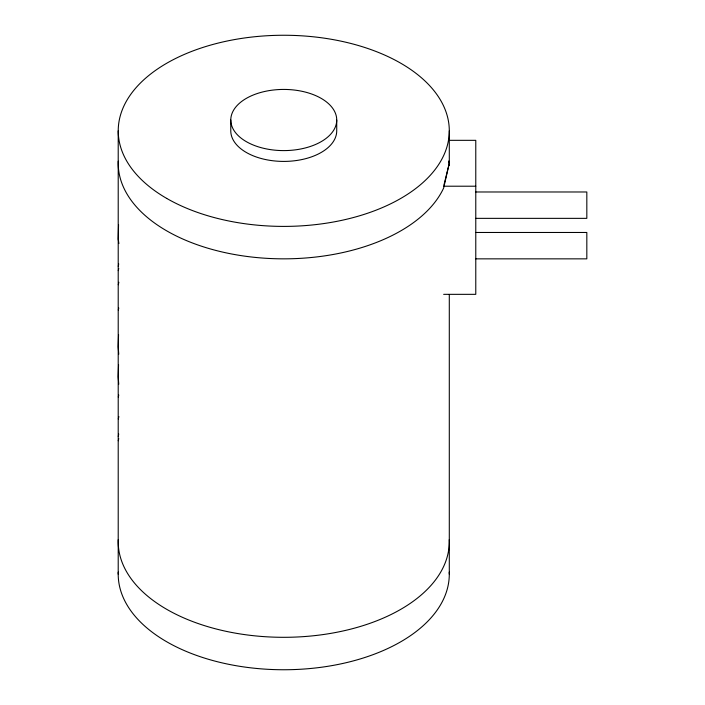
<?xml version="1.0" encoding="UTF-8"?>
<svg xmlns="http://www.w3.org/2000/svg" width="705" height="705" viewBox="0 0 705 705"><rect width="100%" height="100%" fill="white"/><g stroke="black" fill="none" stroke-linecap="round" stroke-linejoin="round"><path stroke-width="1.06" d="M118.555 224.657L118.202 239.127L118.889 243.542M118.555 334.628L118.176 346.816L118.748 354.192M118.555 364.661L118.176 376.84L118.748 384.216M118.281 266.446L118.704 263.864M118.281 436.562L118.704 433.98M118.281 270.614L118.748 268.499M118.308 284.723L118.854 282.247M118.308 310.103L118.766 308.006M118.308 397.1L118.757 395.029M118.308 419.043L118.854 416.567M118.281 440.731L118.748 438.625M443.912 185.159L449.296 163.269L448.821 161.181L449.296 163.269L443.656 188.006A165.543 95.58 0 0 1 260.365 257.88A165.543 95.58 0 0 1 118.246 161.198M448.442 140.33L475.778 140.33L475.778 294.337L443.656 294.337M443.656 186.208L475.778 186.208M475.778 191.98L586.824 191.98L586.824 218.356L475.778 218.356M475.778 232.474L586.824 232.474L586.824 258.85L475.778 258.85M449.296 130.83L449.296 165.455M449.296 294.478L449.296 574.17M336.726 120.009A52.972 30.588 0 0 1 257.263 146.499A52.972 30.588 0 0 1 257.263 93.527A52.972 30.588 0 0 1 336.726 120.009L336.726 130.83A52.972 30.588 0 0 1 283.754 161.41A52.972 30.588 0 0 1 230.773 130.83L230.773 120.009M118.211 130.83L118.211 574.17M449.252 539.669A165.543 95.58 0 0 1 283.754 637.311A165.543 95.58 0 0 1 118.246 539.669M449.252 572.108A165.543 95.58 0 0 1 283.754 669.75A165.543 95.58 0 0 1 118.246 572.108M166.697 198.405A165.543 95.58 0 0 0 443.656 155.567A165.543 95.58 0 0 0 240.907 38.511A165.543 95.58 0 0 0 166.697 198.405"/></g></svg>
